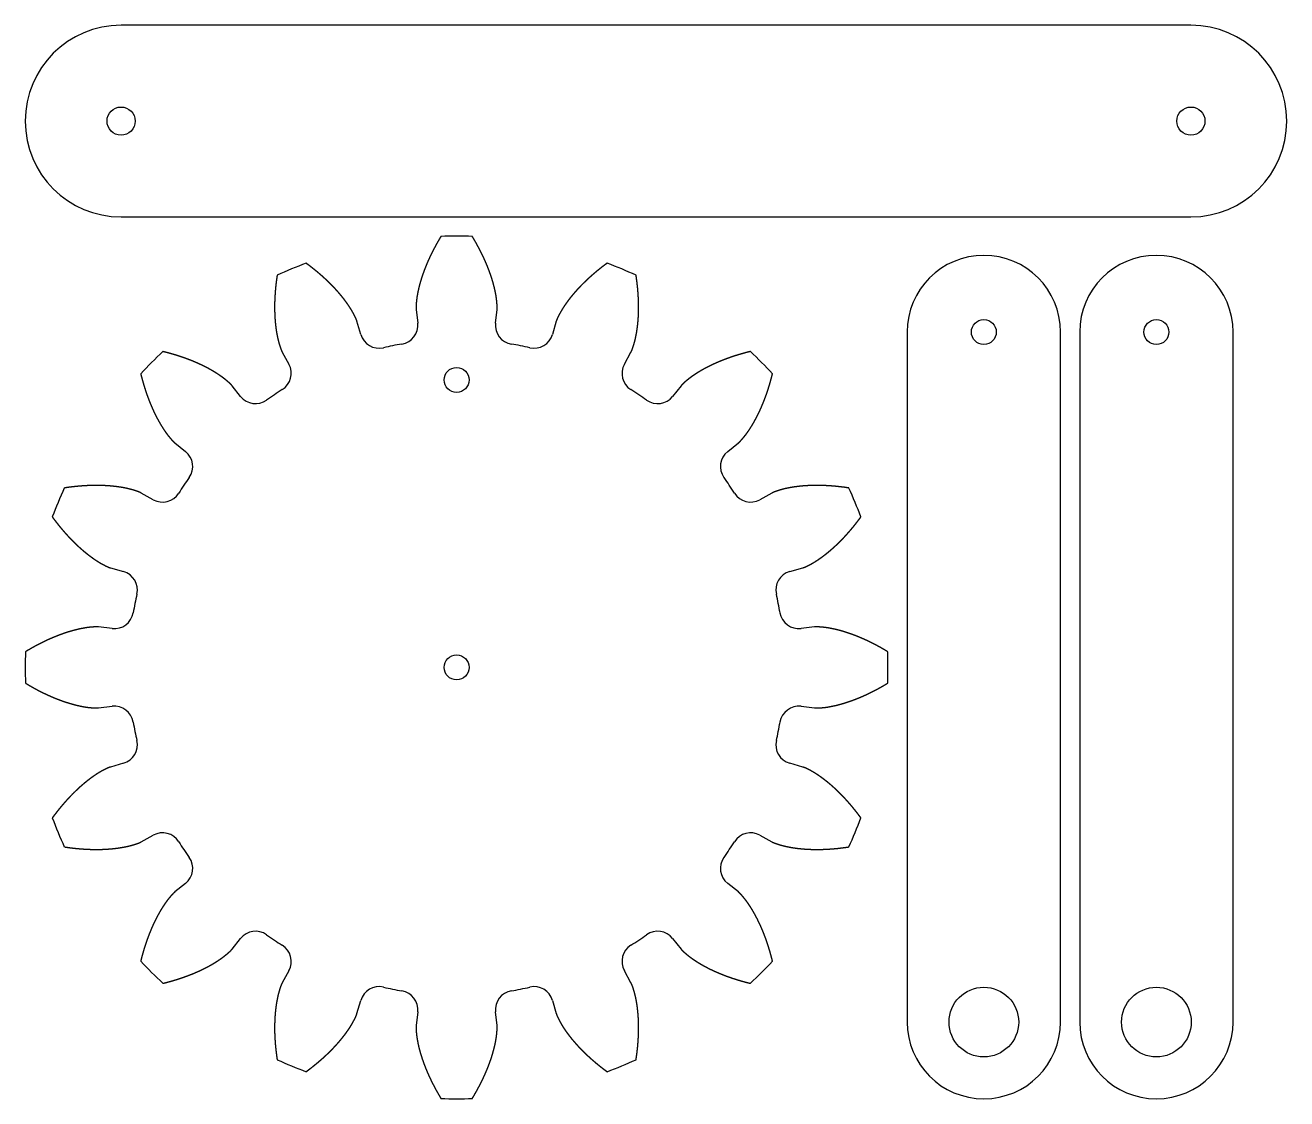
# Model space of a CAD drawing. Header units: millimetres. Extents: x 18 to 1175, y 18 to 1179.
# Drawn here: x 754.3 to 1149.1, y 797.4 to 1133.4 of the extents above; entities that cross this region are included whole.
import ezdxf

# ---------------------------------------------------------------- set-up
doc = ezdxf.new("R2010")
doc.units = ezdxf.units.MM
doc.layers.add('cut', color=5, linetype='Continuous', true_color=0x0000ff)

msp = doc.modelspace()

# ---------------------------------------------------------------- linework, layer by layer
at = {"layer": 'cut', "color": 5, "true_color": 0x0000ff}
for p, q in [((876.6, 1044.4), (877.08, 1040.15)), ((901.42, 1040.15), (901.9, 1044.4)), ((859.25, 1036.6), (858.06, 1040.72)), ((920.44, 1040.72), (919.26, 1036.6)), ((834.68, 1031.03), (836.75, 1027.28)), ((941.75, 1027.28), (943.82, 1031.03)), ((821.64, 1017.18), (818.97, 1020.53)), ((959.54, 1020.53), (956.86, 1017.18)), ((801.07, 1002.64), (804.42, 999.97)), ((974.08, 999.97), (977.43, 1002.64)), ((794.32, 984.85), (790.57, 986.92)), ((987.93, 986.92), (984.18, 984.85)), ((780.89, 963.54), (785, 962.36)), ((993.5, 962.36), (997.61, 963.54)), ((781.46, 944.53), (777.2, 945.01)), ((1001.3, 945.01), (997.04, 944.53)), ((777.2, 919.7), (781.46, 920.18)), ((997.04, 920.18), (1001.3, 919.7)), ((785, 902.35), (780.89, 901.16)), ((997.61, 901.16), (993.5, 902.35)), ((790.57, 877.78), (794.32, 879.86)), ((984.18, 879.86), (987.93, 877.78)), ((804.42, 864.74), (801.07, 862.07)), ((977.43, 862.07), (974.08, 864.74)), ((818.97, 844.17), (821.64, 847.52)), ((956.86, 847.52), (959.54, 844.17)), ((836.75, 837.42), (834.68, 833.67)), ((943.82, 833.67), (941.75, 837.42)), ((858.06, 823.99), (859.25, 828.11)), ((919.26, 828.11), (920.44, 823.99)), ((877.08, 824.56), (876.6, 820.3)), ((901.9, 820.3), (901.42, 824.56))]:
    msp.add_line(p, q, dxfattribs=at)
for points in [[(1119.05, 1133.35), (784.25, 1133.35, 1), (784.25, 1073.35), (1119.05, 1073.35, 1)], [(1030.25, 821.35, 1), (1078.25, 821.35), (1078.25, 1037.33, 0.999274), (1030.25, 1037.33)], [(1084.25, 821.35, 1), (1132.25, 821.35), (1132.25, 1037.33, 0.999274), (1084.25, 1037.33)]]:
    msp.add_lwpolyline(points, format="xyb", close=True, dxfattribs=at)
for centre, radius in [((784.25, 1103.35), 4.4), ((1119.05, 1103.35), 4.4), ((1054.25, 1037.31), 3.9), ((1108.25, 1037.31), 3.9), ((889.25, 1022.35), 3.9), ((889.25, 932.35), 3.9), ((1054.25, 821.35), 10.9), ((1108.25, 821.35), 10.9)]:
    msp.add_circle(centre, radius, dxfattribs=at)
for centre, radius, start, end in [((889.25, 932.35), 135, 87.9168, 92.0832), ((889.25, 932.35), 135, 110.4168, 114.5832), ((889.25, 932.35), 135, 65.4168, 69.5832), ((871.12, 1039.47), 6, -80.391, 6.4431), ((907.39, 1039.47), 6, 173.5569, -99.609), ((865.01, 1038.26), 6, -163.9431, -77.109), ((913.49, 1038.26), 6, -102.891, -16.0569), ((889.25, 932.35), 135, 132.9168, 137.0832), ((889.25, 932.35), 102.65, 99.609, 102.891), ((889.25, 932.35), 102.65, 77.109, 80.391), ((889.25, 932.35), 135, 42.9168, 47.0832), ((831.5, 1024.38), 6, -57.891, 28.9431), ((947, 1024.38), 6, 151.0569, -122.109), ((889.25, 932.35), 102.65, 122.109, 125.391), ((889.25, 932.35), 102.64, 54.609, 57.891), ((826.33, 1020.92), 6, -141.4431, -54.609), ((952.17, 1020.92), 6, -125.391, -38.5569), ((800.68, 995.27), 6, -35.391, 51.4431), ((977.82, 995.27), 6, 128.5569, -144.609), ((889.25, 932.35), 102.65, 144.609, 147.891), ((889.25, 932.35), 102.65, 32.109, 35.391), ((889.25, 932.35), 135, 155.4168, 159.5832), ((889.25, 932.35), 135, 20.4168, 24.5832), ((797.22, 990.1), 6, -118.9431, -32.109), ((981.28, 990.1), 6, -147.891, -61.0569), ((783.34, 956.59), 6, -12.891, 73.9431), ((995.16, 956.59), 6, 106.0569, -167.109), ((889.25, 932.35), 102.65, 167.109, 170.391), ((889.25, 932.35), 102.65, 9.609, 12.891), ((782.13, 950.49), 6, -96.4431, -9.609), ((996.37, 950.49), 6, -170.391, -83.5569), ((889.25, 932.35), 135, 177.9168, -177.9168), ((889.25, 932.35), 135, -2.0832, 2.0832), ((782.13, 914.22), 6, 9.609, 96.4431), ((996.37, 914.22), 6, 83.5569, 170.391), ((889.25, 932.35), 102.65, -170.391, -167.109), ((889.25, 932.35), 102.65, -12.891, -9.609), ((783.34, 908.11), 6, -73.9431, 12.891), ((995.16, 908.11), 6, 167.109, -106.0569), ((889.25, 932.35), 135, -159.5832, -155.4168), ((889.25, 932.35), 135, -24.5832, -20.4168), ((797.22, 874.6), 6, 32.109, 118.9431), ((981.28, 874.6), 6, 61.0569, 147.891), ((889.25, 932.35), 102.65, -147.891, -144.609), ((889.25, 932.35), 102.65, -35.391, -32.109), ((800.68, 869.43), 6, -51.4431, 35.391), ((977.82, 869.43), 6, 144.609, -128.5569), ((826.33, 843.78), 6, 54.609, 141.4431), ((952.17, 843.78), 6, 38.5569, 125.391), ((889.25, 932.35), 102.64, -125.391, -122.109), ((831.5, 840.33), 6, -28.9431, 57.891), ((947, 840.33), 6, 122.109, -151.0569), ((889.25, 932.35), 102.65, -57.891, -54.609), ((889.25, 932.35), 135, -137.0832, -132.9168), ((889.25, 932.35), 135, -47.0832, -42.9168), ((865.01, 826.45), 6, 77.109, 163.9431), ((889.25, 932.35), 102.65, -102.891, -99.609), ((871.12, 825.23), 6, -6.4431, 80.391), ((907.39, 825.23), 6, 99.609, -173.5569), ((889.25, 932.35), 102.65, -80.391, -77.109), ((913.49, 826.45), 6, 16.0569, 102.891), ((889.25, 932.35), 135, -114.5832, -110.4168), ((889.25, 932.35), 135, -69.5832, -65.4168), ((889.25, 932.35), 135, -92.0832, -87.9168)]:
    msp.add_arc(centre, radius, start, end, dxfattribs=at)
for points in [[(884.34, 1067.26), (884.31, 1067.2), (884.23, 1067.07), (884.11, 1066.88), (883.96, 1066.63), (883.78, 1066.31), (883.59, 1066), (883.41, 1065.68), (883.23, 1065.36), (883.05, 1065.04), (882.87, 1064.72), (882.69, 1064.4), (882.52, 1064.08), (882.35, 1063.76), (882.18, 1063.44), (882.01, 1063.12), (881.84, 1062.8), (881.68, 1062.47), (881.52, 1062.15), (881.36, 1061.83), (881.2, 1061.51), (881.05, 1061.18), (880.89, 1060.86), (880.74, 1060.53), (880.59, 1060.21), (880.45, 1059.88), (880.3, 1059.56), (880.16, 1059.23), (880.02, 1058.91), (879.88, 1058.58), (879.74, 1058.25), (879.61, 1057.93), (879.48, 1057.6), (879.35, 1057.27), (879.22, 1056.95), (879.1, 1056.62), (878.98, 1056.29), (878.86, 1055.96), (878.74, 1055.63), (878.63, 1055.3), (878.51, 1054.97), (878.4, 1054.64), (878.3, 1054.31), (878.19, 1053.99), (878.09, 1053.66), (877.99, 1053.33), (877.89, 1053), (877.8, 1052.66), (877.71, 1052.33), (877.62, 1052), (877.53, 1051.67), (877.45, 1051.34), (877.37, 1051.01), (877.3, 1050.68), (877.22, 1050.35), (877.15, 1050.02), (877.09, 1049.69), (877.02, 1049.36), (876.96, 1049.02), (876.9, 1048.69), (876.85, 1048.36), (876.8, 1048.03), (876.76, 1047.7), (876.72, 1047.37), (876.68, 1047.04), (876.65, 1046.71), (876.62, 1046.38), (876.6, 1046.05), (876.58, 1045.72), (876.56, 1045.39), (876.56, 1045.06), (876.56, 1044.8), (876.58, 1044.6), (876.59, 1044.47), (876.6, 1044.4)], [(901.9, 1044.4), (901.91, 1044.47), (901.93, 1044.6), (901.94, 1044.8), (901.95, 1045.06), (901.94, 1045.39), (901.93, 1045.72), (901.9, 1046.05), (901.88, 1046.38), (901.85, 1046.71), (901.82, 1047.04), (901.78, 1047.37), (901.74, 1047.7), (901.7, 1048.03), (901.65, 1048.36), (901.6, 1048.69), (901.54, 1049.02), (901.48, 1049.36), (901.42, 1049.69), (901.35, 1050.02), (901.28, 1050.35), (901.21, 1050.68), (901.13, 1051.01), (901.05, 1051.34), (900.97, 1051.67), (900.88, 1052), (900.79, 1052.33), (900.7, 1052.66), (900.61, 1053), (900.51, 1053.33), (900.41, 1053.66), (900.31, 1053.99), (900.21, 1054.31), (900.1, 1054.64), (899.99, 1054.97), (899.88, 1055.3), (899.76, 1055.63), (899.64, 1055.96), (899.52, 1056.29), (899.4, 1056.62), (899.28, 1056.95), (899.15, 1057.27), (899.02, 1057.6), (898.89, 1057.93), (898.76, 1058.25), (898.62, 1058.58), (898.48, 1058.91), (898.34, 1059.23), (898.2, 1059.56), (898.06, 1059.88), (897.91, 1060.21), (897.76, 1060.53), (897.61, 1060.86), (897.45, 1061.18), (897.3, 1061.51), (897.14, 1061.83), (896.98, 1062.15), (896.82, 1062.47), (896.66, 1062.8), (896.49, 1063.12), (896.32, 1063.44), (896.15, 1063.76), (895.98, 1064.08), (895.81, 1064.4), (895.63, 1064.72), (895.46, 1065.04), (895.28, 1065.36), (895.09, 1065.68), (894.91, 1066), (894.73, 1066.31), (894.54, 1066.63), (894.39, 1066.88), (894.27, 1067.07), (894.2, 1067.2), (894.16, 1067.26)], [(858.06, 1040.72), (858.04, 1040.78), (858.01, 1040.91), (857.94, 1041.09), (857.85, 1041.34), (857.72, 1041.64), (857.58, 1041.94), (857.43, 1042.23), (857.28, 1042.53), (857.13, 1042.82), (856.97, 1043.12), (856.81, 1043.41), (856.65, 1043.7), (856.49, 1043.99), (856.31, 1044.28), (856.14, 1044.56), (855.96, 1044.85), (855.77, 1045.13), (855.59, 1045.41), (855.4, 1045.69), (855.21, 1045.97), (855.01, 1046.25), (854.82, 1046.52), (854.62, 1046.8), (854.41, 1047.07), (854.21, 1047.35), (854, 1047.62), (853.79, 1047.89), (853.58, 1048.16), (853.36, 1048.43), (853.14, 1048.69), (852.92, 1048.96), (852.7, 1049.22), (852.47, 1049.49), (852.25, 1049.75), (852.02, 1050.01), (851.78, 1050.27), (851.55, 1050.53), (851.31, 1050.79), (851.08, 1051.04), (850.84, 1051.3), (850.59, 1051.55), (850.35, 1051.81), (850.1, 1052.06), (849.85, 1052.31), (849.6, 1052.56), (849.35, 1052.81), (849.1, 1053.05), (848.84, 1053.3), (848.58, 1053.55), (848.32, 1053.79), (848.06, 1054.03), (847.8, 1054.27), (847.53, 1054.52), (847.26, 1054.75), (846.99, 1054.99), (846.72, 1055.23), (846.45, 1055.47), (846.17, 1055.7), (845.9, 1055.94), (845.62, 1056.17), (845.34, 1056.4), (845.06, 1056.63), (844.78, 1056.86), (844.49, 1057.09), (844.21, 1057.31), (843.92, 1057.54), (843.63, 1057.77), (843.34, 1057.99), (843.04, 1058.21), (842.75, 1058.43), (842.51, 1058.61), (842.34, 1058.74), (842.22, 1058.83), (842.16, 1058.87)], [(936.35, 1058.87), (936.29, 1058.83), (936.17, 1058.74), (935.99, 1058.61), (935.75, 1058.43), (935.46, 1058.21), (935.16, 1057.99), (934.87, 1057.77), (934.58, 1057.54), (934.3, 1057.31), (934.01, 1057.09), (933.73, 1056.86), (933.44, 1056.63), (933.16, 1056.4), (932.88, 1056.17), (932.6, 1055.94), (932.33, 1055.7), (932.05, 1055.47), (931.78, 1055.23), (931.51, 1054.99), (931.24, 1054.75), (930.97, 1054.52), (930.71, 1054.27), (930.44, 1054.03), (930.18, 1053.79), (929.92, 1053.55), (929.66, 1053.3), (929.41, 1053.05), (929.15, 1052.81), (928.9, 1052.56), (928.65, 1052.31), (928.4, 1052.06), (928.15, 1051.81), (927.91, 1051.55), (927.67, 1051.3), (927.43, 1051.04), (927.19, 1050.79), (926.95, 1050.53), (926.72, 1050.27), (926.49, 1050.01), (926.26, 1049.75), (926.03, 1049.49), (925.8, 1049.22), (925.58, 1048.96), (925.36, 1048.69), (925.14, 1048.43), (924.93, 1048.16), (924.71, 1047.89), (924.5, 1047.62), (924.29, 1047.35), (924.09, 1047.07), (923.89, 1046.8), (923.69, 1046.52), (923.49, 1046.25), (923.29, 1045.97), (923.1, 1045.69), (922.91, 1045.41), (922.73, 1045.13), (922.54, 1044.85), (922.36, 1044.56), (922.19, 1044.28), (922.02, 1043.99), (921.85, 1043.7), (921.69, 1043.41), (921.53, 1043.12), (921.37, 1042.82), (921.22, 1042.53), (921.07, 1042.23), (920.92, 1041.94), (920.78, 1041.64), (920.65, 1041.34), (920.56, 1041.09), (920.5, 1040.91), (920.46, 1040.78), (920.44, 1040.72)], [(833.09, 1055.12), (833.08, 1055.04), (833.06, 1054.9), (833.02, 1054.68), (832.98, 1054.39), (832.93, 1054.02), (832.88, 1053.66), (832.83, 1053.29), (832.78, 1052.93), (832.74, 1052.57), (832.7, 1052.2), (832.66, 1051.84), (832.62, 1051.48), (832.59, 1051.12), (832.55, 1050.75), (832.52, 1050.39), (832.49, 1050.03), (832.46, 1049.67), (832.44, 1049.31), (832.41, 1048.95), (832.39, 1048.59), (832.37, 1048.24), (832.35, 1047.88), (832.34, 1047.52), (832.32, 1047.16), (832.31, 1046.81), (832.3, 1046.45), (832.3, 1046.1), (832.29, 1045.74), (832.29, 1045.39), (832.29, 1045.03), (832.29, 1044.68), (832.29, 1044.33), (832.3, 1043.98), (832.31, 1043.62), (832.32, 1043.27), (832.33, 1042.92), (832.35, 1042.57), (832.36, 1042.23), (832.38, 1041.88), (832.41, 1041.53), (832.43, 1041.18), (832.46, 1040.84), (832.49, 1040.49), (832.52, 1040.15), (832.55, 1039.81), (832.59, 1039.47), (832.63, 1039.12), (832.67, 1038.78), (832.72, 1038.44), (832.76, 1038.11), (832.81, 1037.77), (832.87, 1037.43), (832.92, 1037.1), (832.98, 1036.76), (833.05, 1036.43), (833.11, 1036.1), (833.18, 1035.77), (833.25, 1035.44), (833.32, 1035.11), (833.4, 1034.79), (833.48, 1034.46), (833.57, 1034.14), (833.66, 1033.82), (833.75, 1033.5), (833.85, 1033.18), (833.95, 1032.87), (834.05, 1032.55), (834.16, 1032.24), (834.27, 1031.93), (834.39, 1031.62), (834.5, 1031.38), (834.59, 1031.21), (834.65, 1031.09), (834.68, 1031.03)], [(943.82, 1031.03), (943.85, 1031.09), (943.92, 1031.21), (944, 1031.38), (944.11, 1031.62), (944.23, 1031.93), (944.34, 1032.24), (944.45, 1032.55), (944.55, 1032.87), (944.65, 1033.18), (944.75, 1033.5), (944.84, 1033.82), (944.94, 1034.14), (945.02, 1034.46), (945.1, 1034.79), (945.18, 1035.11), (945.25, 1035.44), (945.32, 1035.77), (945.39, 1036.1), (945.46, 1036.43), (945.52, 1036.76), (945.58, 1037.1), (945.63, 1037.43), (945.69, 1037.77), (945.74, 1038.11), (945.78, 1038.44), (945.83, 1038.78), (945.87, 1039.12), (945.91, 1039.47), (945.95, 1039.81), (945.98, 1040.15), (946.01, 1040.49), (946.04, 1040.84), (946.07, 1041.18), (946.1, 1041.53), (946.12, 1041.88), (946.14, 1042.23), (946.16, 1042.57), (946.17, 1042.92), (946.18, 1043.27), (946.19, 1043.62), (946.2, 1043.98), (946.21, 1044.33), (946.21, 1044.68), (946.21, 1045.03), (946.21, 1045.39), (946.21, 1045.74), (946.21, 1046.1), (946.2, 1046.45), (946.19, 1046.81), (946.18, 1047.16), (946.16, 1047.52), (946.15, 1047.88), (946.13, 1048.24), (946.11, 1048.59), (946.09, 1048.95), (946.07, 1049.31), (946.04, 1049.67), (946.01, 1050.03), (945.98, 1050.39), (945.95, 1050.75), (945.92, 1051.12), (945.88, 1051.48), (945.84, 1051.84), (945.8, 1052.2), (945.76, 1052.57), (945.72, 1052.93), (945.67, 1053.29), (945.62, 1053.66), (945.57, 1054.02), (945.52, 1054.39), (945.48, 1054.68), (945.45, 1054.9), (945.42, 1055.04), (945.41, 1055.12)], [(818.97, 1020.53), (818.93, 1020.58), (818.84, 1020.69), (818.71, 1020.83), (818.53, 1021.02), (818.3, 1021.25), (818.05, 1021.48), (817.8, 1021.69), (817.55, 1021.91), (817.3, 1022.12), (817.04, 1022.33), (816.78, 1022.54), (816.52, 1022.75), (816.26, 1022.95), (815.99, 1023.15), (815.72, 1023.35), (815.44, 1023.54), (815.16, 1023.73), (814.88, 1023.92), (814.6, 1024.11), (814.32, 1024.29), (814.03, 1024.48), (813.75, 1024.66), (813.46, 1024.83), (813.16, 1025.01), (812.87, 1025.18), (812.57, 1025.35), (812.27, 1025.52), (811.97, 1025.69), (811.67, 1025.86), (811.37, 1026.02), (811.06, 1026.18), (810.76, 1026.34), (810.45, 1026.5), (810.14, 1026.65), (809.83, 1026.8), (809.51, 1026.96), (809.2, 1027.11), (808.88, 1027.25), (808.56, 1027.4), (808.24, 1027.54), (807.92, 1027.69), (807.6, 1027.83), (807.27, 1027.96), (806.95, 1028.1), (806.62, 1028.24), (806.29, 1028.37), (805.96, 1028.5), (805.63, 1028.63), (805.3, 1028.76), (804.96, 1028.88), (804.63, 1029.01), (804.29, 1029.13), (803.96, 1029.25), (803.62, 1029.37), (803.28, 1029.49), (802.94, 1029.6), (802.59, 1029.72), (802.25, 1029.83), (801.91, 1029.94), (801.56, 1030.05), (801.21, 1030.15), (800.86, 1030.26), (800.52, 1030.36), (800.16, 1030.46), (799.81, 1030.56), (799.46, 1030.66), (799.11, 1030.76), (798.75, 1030.86), (798.4, 1030.95), (798.04, 1031.04), (797.75, 1031.11), (797.54, 1031.17), (797.4, 1031.2), (797.32, 1031.22)], [(981.18, 1031.22), (981.11, 1031.2), (980.96, 1031.17), (980.75, 1031.11), (980.46, 1031.04), (980.1, 1030.95), (979.75, 1030.86), (979.39, 1030.76), (979.04, 1030.66), (978.69, 1030.56), (978.34, 1030.46), (977.99, 1030.36), (977.64, 1030.26), (977.29, 1030.15), (976.94, 1030.05), (976.6, 1029.94), (976.25, 1029.83), (975.91, 1029.72), (975.57, 1029.6), (975.22, 1029.49), (974.88, 1029.37), (974.55, 1029.25), (974.21, 1029.13), (973.87, 1029.01), (973.54, 1028.88), (973.2, 1028.76), (972.87, 1028.63), (972.54, 1028.5), (972.21, 1028.37), (971.88, 1028.24), (971.55, 1028.1), (971.23, 1027.96), (970.9, 1027.83), (970.58, 1027.69), (970.26, 1027.54), (969.94, 1027.4), (969.62, 1027.25), (969.31, 1027.11), (968.99, 1026.96), (968.68, 1026.8), (968.36, 1026.65), (968.05, 1026.5), (967.75, 1026.34), (967.44, 1026.18), (967.13, 1026.02), (966.83, 1025.86), (966.53, 1025.69), (966.23, 1025.52), (965.93, 1025.35), (965.63, 1025.18), (965.34, 1025.01), (965.05, 1024.83), (964.76, 1024.66), (964.47, 1024.48), (964.18, 1024.29), (963.9, 1024.11), (963.62, 1023.92), (963.34, 1023.73), (963.06, 1023.54), (962.78, 1023.35), (962.51, 1023.15), (962.24, 1022.95), (961.98, 1022.75), (961.72, 1022.54), (961.46, 1022.33), (961.2, 1022.12), (960.95, 1021.91), (960.7, 1021.69), (960.45, 1021.48), (960.21, 1021.25), (959.97, 1021.02), (959.79, 1020.83), (959.66, 1020.69), (959.58, 1020.58), (959.54, 1020.53)], [(790.38, 1024.28), (790.4, 1024.21), (790.44, 1024.06), (790.49, 1023.85), (790.56, 1023.56), (790.65, 1023.21), (790.75, 1022.85), (790.84, 1022.5), (790.94, 1022.14), (791.04, 1021.79), (791.14, 1021.44), (791.24, 1021.09), (791.34, 1020.74), (791.45, 1020.39), (791.56, 1020.04), (791.67, 1019.7), (791.78, 1019.35), (791.89, 1019.01), (792, 1018.67), (792.12, 1018.33), (792.23, 1017.99), (792.35, 1017.65), (792.47, 1017.31), (792.6, 1016.97), (792.72, 1016.64), (792.85, 1016.31), (792.97, 1015.97), (793.1, 1015.64), (793.24, 1015.31), (793.37, 1014.98), (793.5, 1014.66), (793.64, 1014.33), (793.78, 1014.01), (793.92, 1013.68), (794.06, 1013.36), (794.2, 1013.04), (794.35, 1012.72), (794.5, 1012.41), (794.65, 1012.09), (794.8, 1011.78), (794.95, 1011.47), (795.11, 1011.16), (795.26, 1010.85), (795.42, 1010.54), (795.58, 1010.23), (795.75, 1009.93), (795.91, 1009.63), (796.08, 1009.33), (796.25, 1009.03), (796.42, 1008.73), (796.59, 1008.44), (796.77, 1008.15), (796.95, 1007.86), (797.13, 1007.57), (797.31, 1007.28), (797.49, 1007), (797.68, 1006.72), (797.87, 1006.44), (798.06, 1006.16), (798.25, 1005.89), (798.45, 1005.61), (798.65, 1005.35), (798.85, 1005.08), (799.06, 1004.82), (799.27, 1004.56), (799.48, 1004.31), (799.7, 1004.05), (799.91, 1003.8), (800.13, 1003.55), (800.35, 1003.31), (800.58, 1003.07), (800.77, 1002.89), (800.92, 1002.76), (801.02, 1002.68), (801.07, 1002.64)], [(977.43, 1002.64), (977.48, 1002.68), (977.58, 1002.76), (977.73, 1002.89), (977.92, 1003.07), (978.15, 1003.31), (978.37, 1003.55), (978.59, 1003.8), (978.81, 1004.05), (979.02, 1004.31), (979.23, 1004.56), (979.44, 1004.82), (979.65, 1005.08), (979.85, 1005.35), (980.05, 1005.61), (980.25, 1005.89), (980.44, 1006.16), (980.63, 1006.44), (980.82, 1006.72), (981.01, 1007), (981.19, 1007.28), (981.37, 1007.57), (981.55, 1007.86), (981.73, 1008.15), (981.91, 1008.44), (982.08, 1008.73), (982.25, 1009.03), (982.42, 1009.33), (982.59, 1009.63), (982.75, 1009.93), (982.92, 1010.23), (983.08, 1010.54), (983.24, 1010.85), (983.39, 1011.16), (983.55, 1011.47), (983.7, 1011.78), (983.85, 1012.09), (984, 1012.41), (984.15, 1012.72), (984.3, 1013.04), (984.44, 1013.36), (984.58, 1013.68), (984.72, 1014.01), (984.86, 1014.33), (985, 1014.66), (985.13, 1014.98), (985.27, 1015.31), (985.4, 1015.64), (985.53, 1015.97), (985.65, 1016.31), (985.78, 1016.64), (985.91, 1016.97), (986.03, 1017.31), (986.15, 1017.65), (986.27, 1017.99), (986.38, 1018.33), (986.5, 1018.67), (986.61, 1019.01), (986.73, 1019.35), (986.84, 1019.7), (986.94, 1020.04), (987.05, 1020.39), (987.16, 1020.74), (987.26, 1021.09), (987.36, 1021.44), (987.46, 1021.79), (987.56, 1022.14), (987.66, 1022.5), (987.75, 1022.85), (987.85, 1023.21), (987.94, 1023.56), (988.01, 1023.85), (988.06, 1024.06), (988.1, 1024.21), (988.12, 1024.28)], [(790.57, 986.92), (790.51, 986.96), (790.4, 987.02), (790.22, 987.11), (789.98, 987.21), (789.68, 987.33), (789.37, 987.44), (789.05, 987.55), (788.74, 987.65), (788.42, 987.75), (788.1, 987.85), (787.79, 987.95), (787.47, 988.04), (787.14, 988.12), (786.82, 988.21), (786.49, 988.28), (786.16, 988.36), (785.83, 988.43), (785.5, 988.49), (785.17, 988.56), (784.84, 988.62), (784.51, 988.68), (784.17, 988.74), (783.83, 988.79), (783.5, 988.84), (783.16, 988.89), (782.82, 988.93), (782.48, 988.97), (782.14, 989.01), (781.8, 989.05), (781.45, 989.08), (781.11, 989.12), (780.76, 989.15), (780.42, 989.17), (780.07, 989.2), (779.73, 989.22), (779.38, 989.24), (779.03, 989.26), (778.68, 989.27), (778.33, 989.29), (777.98, 989.3), (777.63, 989.3), (777.28, 989.31), (776.92, 989.31), (776.57, 989.32), (776.22, 989.32), (775.86, 989.31), (775.51, 989.31), (775.15, 989.3), (774.8, 989.29), (774.44, 989.28), (774.08, 989.27), (773.73, 989.25), (773.37, 989.23), (773.01, 989.21), (772.65, 989.19), (772.29, 989.17), (771.93, 989.14), (771.57, 989.11), (771.21, 989.08), (770.85, 989.05), (770.49, 989.02), (770.13, 988.98), (769.76, 988.94), (769.4, 988.9), (769.04, 988.86), (768.67, 988.82), (768.31, 988.77), (767.95, 988.73), (767.58, 988.68), (767.22, 988.62), (766.93, 988.58), (766.71, 988.55), (766.56, 988.53), (766.49, 988.51)], [(1012.01, 988.51), (1011.94, 988.53), (1011.79, 988.55), (1011.58, 988.58), (1011.28, 988.62), (1010.92, 988.68), (1010.56, 988.73), (1010.19, 988.77), (1009.83, 988.82), (1009.46, 988.86), (1009.1, 988.9), (1008.74, 988.94), (1008.38, 988.98), (1008.01, 989.02), (1007.65, 989.05), (1007.29, 989.08), (1006.93, 989.11), (1006.57, 989.14), (1006.21, 989.17), (1005.85, 989.19), (1005.49, 989.21), (1005.13, 989.23), (1004.78, 989.25), (1004.42, 989.27), (1004.06, 989.28), (1003.71, 989.29), (1003.35, 989.3), (1002.99, 989.31), (1002.64, 989.31), (1002.28, 989.32), (1001.93, 989.32), (1001.58, 989.31), (1001.23, 989.31), (1000.87, 989.3), (1000.52, 989.3), (1000.17, 989.29), (999.82, 989.27), (999.47, 989.26), (999.12, 989.24), (998.78, 989.22), (998.43, 989.2), (998.08, 989.17), (997.74, 989.15), (997.39, 989.12), (997.05, 989.08), (996.71, 989.05), (996.36, 989.01), (996.02, 988.97), (995.68, 988.93), (995.34, 988.89), (995, 988.84), (994.67, 988.79), (994.33, 988.74), (994, 988.68), (993.66, 988.62), (993.33, 988.56), (993, 988.49), (992.67, 988.43), (992.34, 988.36), (992.01, 988.28), (991.68, 988.21), (991.36, 988.12), (991.04, 988.04), (990.72, 987.95), (990.4, 987.85), (990.08, 987.75), (989.76, 987.65), (989.45, 987.55), (989.14, 987.44), (988.83, 987.33), (988.52, 987.21), (988.28, 987.11), (988.1, 987.02), (987.99, 986.96), (987.93, 986.92)], [(762.73, 979.45), (762.78, 979.39), (762.86, 979.27), (762.99, 979.09), (763.17, 978.85), (763.39, 978.56), (763.61, 978.27), (763.84, 977.98), (764.06, 977.69), (764.29, 977.4), (764.52, 977.11), (764.74, 976.83), (764.97, 976.54), (765.2, 976.26), (765.44, 975.98), (765.67, 975.71), (765.9, 975.43), (766.14, 975.15), (766.37, 974.88), (766.61, 974.61), (766.85, 974.34), (767.09, 974.07), (767.33, 973.81), (767.57, 973.54), (767.81, 973.28), (768.06, 973.02), (768.3, 972.76), (768.55, 972.51), (768.8, 972.25), (769.05, 972), (769.3, 971.75), (769.55, 971.5), (769.8, 971.26), (770.05, 971.01), (770.31, 970.77), (770.56, 970.53), (770.82, 970.29), (771.07, 970.05), (771.33, 969.82), (771.59, 969.59), (771.85, 969.36), (772.12, 969.13), (772.38, 968.91), (772.64, 968.68), (772.91, 968.46), (773.18, 968.24), (773.45, 968.03), (773.71, 967.81), (773.99, 967.6), (774.26, 967.4), (774.53, 967.19), (774.8, 966.99), (775.08, 966.79), (775.36, 966.59), (775.63, 966.4), (775.91, 966.2), (776.19, 966.02), (776.47, 965.83), (776.76, 965.65), (777.04, 965.47), (777.33, 965.29), (777.61, 965.12), (777.9, 964.95), (778.19, 964.79), (778.49, 964.63), (778.78, 964.48), (779.07, 964.32), (779.37, 964.17), (779.67, 964.03), (779.96, 963.89), (780.27, 963.75), (780.51, 963.66), (780.7, 963.6), (780.82, 963.56), (780.89, 963.54)], [(997.61, 963.54), (997.68, 963.56), (997.8, 963.6), (997.99, 963.66), (998.24, 963.75), (998.54, 963.89), (998.84, 964.03), (999.13, 964.17), (999.43, 964.32), (999.72, 964.48), (1000.02, 964.63), (1000.31, 964.79), (1000.6, 964.95), (1000.89, 965.12), (1001.18, 965.29), (1001.46, 965.47), (1001.74, 965.65), (1002.03, 965.83), (1002.31, 966.02), (1002.59, 966.2), (1002.87, 966.4), (1003.15, 966.59), (1003.42, 966.79), (1003.7, 966.99), (1003.97, 967.19), (1004.24, 967.4), (1004.52, 967.6), (1004.79, 967.81), (1005.06, 968.03), (1005.32, 968.24), (1005.59, 968.46), (1005.86, 968.68), (1006.12, 968.91), (1006.38, 969.13), (1006.65, 969.36), (1006.91, 969.59), (1007.17, 969.82), (1007.43, 970.05), (1007.68, 970.29), (1007.94, 970.53), (1008.2, 970.77), (1008.45, 971.01), (1008.7, 971.26), (1008.96, 971.5), (1009.21, 971.75), (1009.46, 972), (1009.7, 972.25), (1009.95, 972.51), (1010.2, 972.76), (1010.44, 973.02), (1010.69, 973.28), (1010.93, 973.54), (1011.17, 973.81), (1011.41, 974.07), (1011.65, 974.34), (1011.89, 974.61), (1012.13, 974.88), (1012.36, 975.15), (1012.6, 975.43), (1012.83, 975.71), (1013.07, 975.98), (1013.3, 976.26), (1013.53, 976.54), (1013.76, 976.83), (1013.99, 977.11), (1014.21, 977.4), (1014.44, 977.69), (1014.66, 977.98), (1014.89, 978.27), (1015.11, 978.56), (1015.33, 978.85), (1015.51, 979.09), (1015.64, 979.27), (1015.73, 979.39), (1015.77, 979.45)], [(777.2, 945.01), (777.13, 945.01), (777, 945.03), (776.81, 945.04), (776.54, 945.05), (776.22, 945.04), (775.89, 945.03), (775.56, 945), (775.23, 944.98), (774.9, 944.95), (774.57, 944.92), (774.23, 944.89), (773.9, 944.85), (773.57, 944.8), (773.24, 944.75), (772.91, 944.7), (772.58, 944.64), (772.25, 944.58), (771.92, 944.52), (771.59, 944.45), (771.25, 944.38), (770.92, 944.31), (770.59, 944.23), (770.26, 944.15), (769.93, 944.07), (769.6, 943.98), (769.27, 943.9), (768.94, 943.8), (768.61, 943.71), (768.28, 943.61), (767.95, 943.51), (767.62, 943.41), (767.29, 943.31), (766.96, 943.2), (766.63, 943.09), (766.3, 942.98), (765.97, 942.86), (765.64, 942.75), (765.31, 942.63), (764.99, 942.5), (764.66, 942.38), (764.33, 942.25), (764, 942.12), (763.68, 941.99), (763.35, 941.86), (763.02, 941.72), (762.7, 941.59), (762.37, 941.44), (762.04, 941.3), (761.72, 941.16), (761.39, 941.01), (761.07, 940.86), (760.75, 940.71), (760.42, 940.56), (760.1, 940.4), (759.77, 940.24), (759.45, 940.08), (759.13, 939.92), (758.81, 939.76), (758.48, 939.59), (758.16, 939.43), (757.84, 939.26), (757.52, 939.08), (757.2, 938.91), (756.88, 938.73), (756.56, 938.56), (756.24, 938.38), (755.93, 938.2), (755.61, 938.01), (755.29, 937.83), (754.97, 937.64), (754.72, 937.49), (754.53, 937.37), (754.4, 937.3), (754.34, 937.26)], [(1024.16, 937.26), (1024.1, 937.3), (1023.97, 937.37), (1023.78, 937.49), (1023.53, 937.64), (1023.21, 937.83), (1022.89, 938.01), (1022.58, 938.2), (1022.26, 938.38), (1021.94, 938.56), (1021.62, 938.73), (1021.3, 938.91), (1020.98, 939.08), (1020.66, 939.26), (1020.34, 939.43), (1020.02, 939.59), (1019.69, 939.76), (1019.37, 939.92), (1019.05, 940.08), (1018.73, 940.24), (1018.4, 940.4), (1018.08, 940.56), (1017.76, 940.71), (1017.43, 940.86), (1017.11, 941.01), (1016.78, 941.16), (1016.46, 941.3), (1016.13, 941.44), (1015.81, 941.59), (1015.48, 941.72), (1015.15, 941.86), (1014.83, 941.99), (1014.5, 942.12), (1014.17, 942.25), (1013.84, 942.38), (1013.52, 942.5), (1013.19, 942.63), (1012.86, 942.75), (1012.53, 942.86), (1012.2, 942.98), (1011.87, 943.09), (1011.54, 943.2), (1011.21, 943.31), (1010.88, 943.41), (1010.55, 943.51), (1010.22, 943.61), (1009.89, 943.71), (1009.56, 943.8), (1009.23, 943.9), (1008.9, 943.98), (1008.57, 944.07), (1008.24, 944.15), (1007.91, 944.23), (1007.58, 944.31), (1007.25, 944.38), (1006.92, 944.45), (1006.58, 944.52), (1006.25, 944.58), (1005.92, 944.64), (1005.59, 944.7), (1005.26, 944.75), (1004.93, 944.8), (1004.6, 944.85), (1004.27, 944.89), (1003.94, 944.92), (1003.61, 944.95), (1003.28, 944.98), (1002.95, 945), (1002.62, 945.03), (1002.29, 945.04), (1001.96, 945.05), (1001.69, 945.04), (1001.5, 945.03), (1001.37, 945.01), (1001.3, 945.01)], [(754.34, 927.45), (754.4, 927.41), (754.53, 927.33), (754.72, 927.22), (754.97, 927.06), (755.29, 926.88), (755.61, 926.69), (755.93, 926.51), (756.24, 926.33), (756.56, 926.15), (756.88, 925.97), (757.2, 925.79), (757.52, 925.62), (757.84, 925.45), (758.16, 925.28), (758.48, 925.11), (758.81, 924.95), (759.13, 924.78), (759.45, 924.62), (759.77, 924.46), (760.1, 924.3), (760.42, 924.15), (760.75, 924), (761.07, 923.84), (761.39, 923.7), (761.72, 923.55), (762.04, 923.4), (762.37, 923.26), (762.7, 923.12), (763.02, 922.98), (763.35, 922.85), (763.68, 922.71), (764, 922.58), (764.33, 922.45), (764.66, 922.33), (764.99, 922.2), (765.31, 922.08), (765.64, 921.96), (765.97, 921.84), (766.3, 921.73), (766.63, 921.62), (766.96, 921.51), (767.29, 921.4), (767.62, 921.29), (767.95, 921.19), (768.28, 921.09), (768.61, 921), (768.94, 920.9), (769.27, 920.81), (769.6, 920.72), (769.93, 920.64), (770.26, 920.55), (770.59, 920.47), (770.92, 920.4), (771.25, 920.33), (771.59, 920.26), (771.92, 920.19), (772.25, 920.12), (772.58, 920.06), (772.91, 920), (773.24, 919.95), (773.57, 919.9), (773.9, 919.86), (774.23, 919.82), (774.57, 919.79), (774.9, 919.75), (775.23, 919.73), (775.56, 919.7), (775.89, 919.68), (776.22, 919.66), (776.54, 919.66), (776.81, 919.66), (777, 919.68), (777.13, 919.69), (777.2, 919.7)], [(1001.3, 919.7), (1001.37, 919.69), (1001.5, 919.68), (1001.69, 919.66), (1001.96, 919.66), (1002.29, 919.66), (1002.62, 919.68), (1002.95, 919.7), (1003.28, 919.73), (1003.61, 919.75), (1003.94, 919.79), (1004.27, 919.82), (1004.6, 919.86), (1004.93, 919.9), (1005.26, 919.95), (1005.59, 920), (1005.92, 920.06), (1006.25, 920.12), (1006.58, 920.19), (1006.92, 920.26), (1007.25, 920.33), (1007.58, 920.4), (1007.91, 920.47), (1008.24, 920.55), (1008.57, 920.64), (1008.9, 920.72), (1009.23, 920.81), (1009.56, 920.9), (1009.89, 921), (1010.22, 921.09), (1010.55, 921.19), (1010.88, 921.29), (1011.21, 921.4), (1011.54, 921.51), (1011.87, 921.62), (1012.2, 921.73), (1012.53, 921.84), (1012.86, 921.96), (1013.19, 922.08), (1013.52, 922.2), (1013.84, 922.33), (1014.17, 922.45), (1014.5, 922.58), (1014.83, 922.71), (1015.15, 922.85), (1015.48, 922.98), (1015.81, 923.12), (1016.13, 923.26), (1016.46, 923.4), (1016.78, 923.55), (1017.11, 923.7), (1017.43, 923.84), (1017.76, 924), (1018.08, 924.15), (1018.4, 924.3), (1018.73, 924.46), (1019.05, 924.62), (1019.37, 924.78), (1019.69, 924.95), (1020.02, 925.11), (1020.34, 925.28), (1020.66, 925.45), (1020.98, 925.62), (1021.3, 925.79), (1021.62, 925.97), (1021.94, 926.15), (1022.26, 926.33), (1022.58, 926.51), (1022.89, 926.69), (1023.21, 926.88), (1023.53, 927.06), (1023.78, 927.22), (1023.97, 927.33), (1024.1, 927.41), (1024.16, 927.45)], [(780.89, 901.16), (780.82, 901.15), (780.7, 901.11), (780.51, 901.04), (780.27, 900.95), (779.96, 900.82), (779.67, 900.68), (779.37, 900.53), (779.07, 900.38), (778.78, 900.23), (778.49, 900.07), (778.19, 899.92), (777.9, 899.75), (777.61, 899.59), (777.33, 899.42), (777.04, 899.24), (776.76, 899.06), (776.47, 898.88), (776.19, 898.69), (775.91, 898.5), (775.63, 898.31), (775.36, 898.12), (775.08, 897.92), (774.8, 897.72), (774.53, 897.52), (774.26, 897.31), (773.99, 897.1), (773.71, 896.89), (773.45, 896.68), (773.18, 896.46), (772.91, 896.24), (772.64, 896.02), (772.38, 895.8), (772.12, 895.58), (771.85, 895.35), (771.59, 895.12), (771.33, 894.89), (771.07, 894.65), (770.82, 894.42), (770.56, 894.18), (770.31, 893.94), (770.05, 893.69), (769.8, 893.45), (769.55, 893.2), (769.3, 892.96), (769.05, 892.7), (768.8, 892.45), (768.55, 892.2), (768.3, 891.94), (768.06, 891.68), (767.81, 891.42), (767.57, 891.16), (767.33, 890.9), (767.09, 890.63), (766.85, 890.36), (766.61, 890.09), (766.37, 889.82), (766.14, 889.55), (765.9, 889.28), (765.67, 889), (765.44, 888.72), (765.2, 888.44), (764.97, 888.16), (764.74, 887.88), (764.52, 887.59), (764.29, 887.31), (764.06, 887.02), (763.84, 886.73), (763.61, 886.44), (763.39, 886.15), (763.17, 885.85), (762.99, 885.62), (762.86, 885.44), (762.78, 885.32), (762.73, 885.26)], [(1015.77, 885.26), (1015.73, 885.32), (1015.64, 885.44), (1015.51, 885.62), (1015.33, 885.85), (1015.11, 886.15), (1014.89, 886.44), (1014.66, 886.73), (1014.44, 887.02), (1014.21, 887.31), (1013.99, 887.59), (1013.76, 887.88), (1013.53, 888.16), (1013.3, 888.44), (1013.07, 888.72), (1012.83, 889), (1012.6, 889.28), (1012.36, 889.55), (1012.13, 889.82), (1011.89, 890.09), (1011.65, 890.36), (1011.41, 890.63), (1011.17, 890.9), (1010.93, 891.16), (1010.69, 891.42), (1010.44, 891.68), (1010.2, 891.94), (1009.95, 892.2), (1009.7, 892.45), (1009.46, 892.7), (1009.21, 892.96), (1008.96, 893.2), (1008.7, 893.45), (1008.45, 893.69), (1008.2, 893.94), (1007.94, 894.18), (1007.68, 894.42), (1007.43, 894.65), (1007.17, 894.89), (1006.91, 895.12), (1006.65, 895.35), (1006.38, 895.58), (1006.12, 895.8), (1005.86, 896.02), (1005.59, 896.24), (1005.32, 896.46), (1005.06, 896.68), (1004.79, 896.89), (1004.52, 897.1), (1004.24, 897.31), (1003.97, 897.52), (1003.7, 897.72), (1003.42, 897.92), (1003.15, 898.12), (1002.87, 898.31), (1002.59, 898.5), (1002.31, 898.69), (1002.03, 898.88), (1001.74, 899.06), (1001.46, 899.24), (1001.18, 899.42), (1000.89, 899.59), (1000.6, 899.75), (1000.31, 899.92), (1000.02, 900.07), (999.72, 900.23), (999.43, 900.38), (999.13, 900.53), (998.84, 900.68), (998.54, 900.82), (998.24, 900.95), (997.99, 901.04), (997.8, 901.11), (997.68, 901.15), (997.61, 901.16)], [(766.49, 876.19), (766.56, 876.18), (766.71, 876.16), (766.93, 876.12), (767.22, 876.08), (767.58, 876.03), (767.95, 875.98), (768.31, 875.93), (768.67, 875.89), (769.04, 875.84), (769.4, 875.8), (769.76, 875.76), (770.13, 875.72), (770.49, 875.69), (770.85, 875.65), (771.21, 875.62), (771.57, 875.59), (771.93, 875.56), (772.29, 875.54), (772.65, 875.51), (773.01, 875.49), (773.37, 875.47), (773.73, 875.45), (774.08, 875.44), (774.44, 875.43), (774.8, 875.41), (775.15, 875.4), (775.51, 875.4), (775.86, 875.39), (776.22, 875.39), (776.57, 875.39), (776.92, 875.39), (777.28, 875.39), (777.63, 875.4), (777.98, 875.41), (778.33, 875.42), (778.68, 875.43), (779.03, 875.45), (779.38, 875.47), (779.73, 875.49), (780.07, 875.51), (780.42, 875.53), (780.76, 875.56), (781.11, 875.59), (781.45, 875.62), (781.8, 875.66), (782.14, 875.69), (782.48, 875.73), (782.82, 875.77), (783.16, 875.82), (783.5, 875.87), (783.83, 875.92), (784.17, 875.97), (784.51, 876.03), (784.84, 876.09), (785.17, 876.15), (785.5, 876.21), (785.83, 876.28), (786.16, 876.35), (786.49, 876.42), (786.82, 876.5), (787.14, 876.58), (787.47, 876.67), (787.79, 876.76), (788.1, 876.85), (788.42, 876.95), (788.74, 877.05), (789.05, 877.15), (789.37, 877.26), (789.68, 877.37), (789.98, 877.49), (790.22, 877.6), (790.4, 877.69), (790.51, 877.75), (790.57, 877.78)], [(987.93, 877.78), (987.99, 877.75), (988.1, 877.69), (988.28, 877.6), (988.52, 877.49), (988.83, 877.37), (989.14, 877.26), (989.45, 877.15), (989.76, 877.05), (990.08, 876.95), (990.4, 876.85), (990.72, 876.76), (991.04, 876.67), (991.36, 876.58), (991.68, 876.5), (992.01, 876.42), (992.34, 876.35), (992.67, 876.28), (993, 876.21), (993.33, 876.15), (993.66, 876.09), (994, 876.03), (994.33, 875.97), (994.67, 875.92), (995, 875.87), (995.34, 875.82), (995.68, 875.77), (996.02, 875.73), (996.36, 875.69), (996.71, 875.66), (997.05, 875.62), (997.39, 875.59), (997.74, 875.56), (998.08, 875.53), (998.43, 875.51), (998.78, 875.49), (999.12, 875.47), (999.47, 875.45), (999.82, 875.43), (1000.17, 875.42), (1000.52, 875.41), (1000.87, 875.4), (1001.23, 875.39), (1001.58, 875.39), (1001.93, 875.39), (1002.28, 875.39), (1002.64, 875.39), (1002.99, 875.4), (1003.35, 875.4), (1003.71, 875.41), (1004.06, 875.43), (1004.42, 875.44), (1004.78, 875.45), (1005.13, 875.47), (1005.49, 875.49), (1005.85, 875.51), (1006.21, 875.54), (1006.57, 875.56), (1006.93, 875.59), (1007.29, 875.62), (1007.65, 875.65), (1008.01, 875.69), (1008.38, 875.72), (1008.74, 875.76), (1009.1, 875.8), (1009.46, 875.84), (1009.83, 875.89), (1010.19, 875.93), (1010.56, 875.98), (1010.92, 876.03), (1011.28, 876.08), (1011.58, 876.12), (1011.79, 876.16), (1011.94, 876.18), (1012.01, 876.19)], [(801.07, 862.07), (801.02, 862.03), (800.92, 861.94), (800.77, 861.81), (800.58, 861.63), (800.35, 861.4), (800.13, 861.15), (799.91, 860.9), (799.7, 860.65), (799.48, 860.4), (799.27, 860.14), (799.06, 859.89), (798.85, 859.62), (798.65, 859.36), (798.45, 859.09), (798.25, 858.82), (798.06, 858.54), (797.87, 858.27), (797.68, 857.99), (797.49, 857.7), (797.31, 857.42), (797.13, 857.14), (796.95, 856.85), (796.77, 856.56), (796.59, 856.27), (796.42, 855.97), (796.25, 855.67), (796.08, 855.38), (795.91, 855.08), (795.75, 854.77), (795.58, 854.47), (795.42, 854.17), (795.26, 853.86), (795.11, 853.55), (794.95, 853.24), (794.8, 852.93), (794.65, 852.61), (794.5, 852.3), (794.35, 851.98), (794.2, 851.66), (794.06, 851.34), (793.92, 851.02), (793.78, 850.7), (793.64, 850.37), (793.5, 850.05), (793.37, 849.72), (793.24, 849.39), (793.1, 849.06), (792.97, 848.73), (792.85, 848.4), (792.72, 848.07), (792.6, 847.73), (792.47, 847.4), (792.35, 847.06), (792.23, 846.72), (792.12, 846.38), (792, 846.04), (791.89, 845.7), (791.78, 845.35), (791.67, 845.01), (791.56, 844.66), (791.45, 844.31), (791.34, 843.97), (791.24, 843.62), (791.14, 843.27), (791.04, 842.92), (790.94, 842.56), (790.84, 842.21), (790.75, 841.85), (790.65, 841.5), (790.56, 841.14), (790.49, 840.86), (790.44, 840.64), (790.4, 840.5), (790.38, 840.43)], [(988.12, 840.43), (988.1, 840.5), (988.06, 840.64), (988.01, 840.86), (987.94, 841.14), (987.85, 841.5), (987.75, 841.85), (987.66, 842.21), (987.56, 842.56), (987.46, 842.92), (987.36, 843.27), (987.26, 843.62), (987.16, 843.97), (987.05, 844.31), (986.94, 844.66), (986.84, 845.01), (986.73, 845.35), (986.61, 845.7), (986.5, 846.04), (986.38, 846.38), (986.27, 846.72), (986.15, 847.06), (986.03, 847.4), (985.91, 847.73), (985.78, 848.07), (985.65, 848.4), (985.53, 848.73), (985.4, 849.06), (985.27, 849.39), (985.13, 849.72), (985, 850.05), (984.86, 850.37), (984.72, 850.7), (984.58, 851.02), (984.44, 851.34), (984.3, 851.66), (984.15, 851.98), (984, 852.3), (983.85, 852.61), (983.7, 852.93), (983.55, 853.24), (983.39, 853.55), (983.24, 853.86), (983.08, 854.17), (982.92, 854.47), (982.75, 854.77), (982.59, 855.08), (982.42, 855.38), (982.25, 855.67), (982.08, 855.97), (981.91, 856.27), (981.73, 856.56), (981.55, 856.85), (981.37, 857.14), (981.19, 857.42), (981.01, 857.7), (980.82, 857.99), (980.63, 858.27), (980.44, 858.54), (980.25, 858.82), (980.05, 859.09), (979.85, 859.36), (979.65, 859.62), (979.44, 859.89), (979.23, 860.14), (979.02, 860.4), (978.81, 860.65), (978.59, 860.9), (978.37, 861.15), (978.15, 861.4), (977.92, 861.63), (977.73, 861.81), (977.58, 861.94), (977.48, 862.03), (977.43, 862.07)], [(797.32, 833.49), (797.4, 833.5), (797.54, 833.54), (797.75, 833.59), (798.04, 833.66), (798.4, 833.76), (798.75, 833.85), (799.11, 833.95), (799.46, 834.04), (799.81, 834.14), (800.16, 834.24), (800.52, 834.34), (800.86, 834.45), (801.21, 834.55), (801.56, 834.66), (801.91, 834.77), (802.25, 834.88), (802.59, 834.99), (802.94, 835.1), (803.28, 835.22), (803.62, 835.34), (803.96, 835.46), (804.29, 835.58), (804.63, 835.7), (804.96, 835.82), (805.3, 835.95), (805.63, 836.08), (805.96, 836.21), (806.29, 836.34), (806.62, 836.47), (806.95, 836.6), (807.27, 836.74), (807.6, 836.88), (807.92, 837.02), (808.24, 837.16), (808.56, 837.31), (808.88, 837.45), (809.2, 837.6), (809.51, 837.75), (809.83, 837.9), (810.14, 838.05), (810.45, 838.21), (810.76, 838.37), (811.06, 838.53), (811.37, 838.69), (811.67, 838.85), (811.97, 839.02), (812.27, 839.18), (812.57, 839.35), (812.87, 839.52), (813.16, 839.7), (813.46, 839.87), (813.75, 840.05), (814.03, 840.23), (814.32, 840.41), (814.6, 840.6), (814.88, 840.78), (815.16, 840.97), (815.44, 841.16), (815.72, 841.36), (815.99, 841.55), (816.26, 841.75), (816.52, 841.96), (816.78, 842.16), (817.04, 842.37), (817.3, 842.58), (817.55, 842.8), (817.8, 843.01), (818.05, 843.23), (818.3, 843.45), (818.53, 843.68), (818.71, 843.87), (818.84, 844.02), (818.93, 844.12), (818.97, 844.17)], [(959.54, 844.17), (959.58, 844.12), (959.66, 844.02), (959.79, 843.87), (959.97, 843.68), (960.21, 843.45), (960.45, 843.23), (960.7, 843.01), (960.95, 842.8), (961.2, 842.58), (961.46, 842.37), (961.72, 842.16), (961.98, 841.96), (962.24, 841.75), (962.51, 841.55), (962.78, 841.36), (963.06, 841.16), (963.34, 840.97), (963.62, 840.78), (963.9, 840.6), (964.18, 840.41), (964.47, 840.23), (964.76, 840.05), (965.05, 839.87), (965.34, 839.7), (965.63, 839.52), (965.93, 839.35), (966.23, 839.18), (966.53, 839.02), (966.83, 838.85), (967.13, 838.69), (967.44, 838.53), (967.75, 838.37), (968.05, 838.21), (968.36, 838.05), (968.68, 837.9), (968.99, 837.75), (969.31, 837.6), (969.62, 837.45), (969.94, 837.31), (970.26, 837.16), (970.58, 837.02), (970.9, 836.88), (971.23, 836.74), (971.55, 836.6), (971.88, 836.47), (972.21, 836.34), (972.54, 836.21), (972.87, 836.08), (973.2, 835.95), (973.54, 835.82), (973.87, 835.7), (974.21, 835.58), (974.55, 835.46), (974.88, 835.34), (975.22, 835.22), (975.57, 835.1), (975.91, 834.99), (976.25, 834.88), (976.6, 834.77), (976.94, 834.66), (977.29, 834.55), (977.64, 834.45), (977.99, 834.34), (978.34, 834.24), (978.69, 834.14), (979.04, 834.04), (979.39, 833.95), (979.75, 833.85), (980.1, 833.76), (980.46, 833.66), (980.75, 833.59), (980.96, 833.54), (981.11, 833.5), (981.18, 833.49)], [(834.68, 833.67), (834.65, 833.62), (834.59, 833.5), (834.5, 833.32), (834.39, 833.08), (834.27, 832.78), (834.16, 832.47), (834.05, 832.15), (833.95, 831.84), (833.85, 831.52), (833.75, 831.21), (833.66, 830.89), (833.57, 830.57), (833.48, 830.24), (833.4, 829.92), (833.32, 829.59), (833.25, 829.27), (833.18, 828.94), (833.11, 828.61), (833.05, 828.27), (832.98, 827.94), (832.92, 827.61), (832.87, 827.27), (832.81, 826.94), (832.76, 826.6), (832.72, 826.26), (832.67, 825.92), (832.63, 825.58), (832.59, 825.24), (832.55, 824.9), (832.52, 824.55), (832.49, 824.21), (832.46, 823.87), (832.43, 823.52), (832.41, 823.17), (832.38, 822.83), (832.36, 822.48), (832.35, 822.13), (832.33, 821.78), (832.32, 821.43), (832.31, 821.08), (832.3, 820.73), (832.29, 820.38), (832.29, 820.03), (832.29, 819.67), (832.29, 819.32), (832.29, 818.96), (832.3, 818.61), (832.3, 818.25), (832.31, 817.9), (832.32, 817.54), (832.34, 817.18), (832.35, 816.83), (832.37, 816.47), (832.39, 816.11), (832.41, 815.75), (832.44, 815.39), (832.46, 815.03), (832.49, 814.67), (832.52, 814.31), (832.55, 813.95), (832.59, 813.59), (832.62, 813.23), (832.66, 812.86), (832.7, 812.5), (832.74, 812.14), (832.78, 811.78), (832.83, 811.41), (832.88, 811.05), (832.93, 810.68), (832.98, 810.32), (833.02, 810.03), (833.06, 809.81), (833.08, 809.66), (833.09, 809.59)], [(945.41, 809.59), (945.42, 809.66), (945.45, 809.81), (945.48, 810.03), (945.52, 810.32), (945.57, 810.68), (945.62, 811.05), (945.67, 811.41), (945.72, 811.78), (945.76, 812.14), (945.8, 812.5), (945.84, 812.86), (945.88, 813.23), (945.92, 813.59), (945.95, 813.95), (945.98, 814.31), (946.01, 814.67), (946.04, 815.03), (946.07, 815.39), (946.09, 815.75), (946.11, 816.11), (946.13, 816.47), (946.15, 816.83), (946.16, 817.18), (946.18, 817.54), (946.19, 817.9), (946.2, 818.25), (946.21, 818.61), (946.21, 818.96), (946.21, 819.32), (946.21, 819.67), (946.21, 820.03), (946.21, 820.38), (946.2, 820.73), (946.19, 821.08), (946.18, 821.43), (946.17, 821.78), (946.16, 822.13), (946.14, 822.48), (946.12, 822.83), (946.1, 823.17), (946.07, 823.52), (946.04, 823.87), (946.01, 824.21), (945.98, 824.55), (945.95, 824.9), (945.91, 825.24), (945.87, 825.58), (945.83, 825.92), (945.78, 826.26), (945.74, 826.6), (945.69, 826.94), (945.63, 827.27), (945.58, 827.61), (945.52, 827.94), (945.46, 828.27), (945.39, 828.61), (945.32, 828.94), (945.25, 829.27), (945.18, 829.59), (945.1, 829.92), (945.02, 830.24), (944.94, 830.57), (944.84, 830.89), (944.75, 831.21), (944.65, 831.52), (944.55, 831.84), (944.45, 832.15), (944.34, 832.47), (944.23, 832.78), (944.11, 833.08), (944, 833.32), (943.92, 833.5), (943.85, 833.62), (943.82, 833.67)], [(842.16, 805.83), (842.22, 805.88), (842.34, 805.96), (842.51, 806.1), (842.75, 806.27), (843.04, 806.49), (843.34, 806.72), (843.63, 806.94), (843.92, 807.16), (844.21, 807.39), (844.49, 807.62), (844.78, 807.85), (845.06, 808.08), (845.34, 808.31), (845.62, 808.54), (845.9, 808.77), (846.17, 809), (846.45, 809.24), (846.72, 809.47), (846.99, 809.71), (847.26, 809.95), (847.53, 810.19), (847.8, 810.43), (848.06, 810.67), (848.32, 810.92), (848.58, 811.16), (848.84, 811.4), (849.1, 811.65), (849.35, 811.9), (849.6, 812.15), (849.85, 812.4), (850.1, 812.65), (850.35, 812.9), (850.59, 813.15), (850.84, 813.41), (851.08, 813.66), (851.31, 813.92), (851.55, 814.18), (851.78, 814.44), (852.02, 814.7), (852.25, 814.96), (852.47, 815.22), (852.7, 815.48), (852.92, 815.75), (853.14, 816.01), (853.36, 816.28), (853.58, 816.55), (853.79, 816.82), (854, 817.09), (854.21, 817.36), (854.41, 817.63), (854.62, 817.91), (854.82, 818.18), (855.01, 818.46), (855.21, 818.74), (855.4, 819.01), (855.59, 819.3), (855.77, 819.58), (855.96, 819.86), (856.14, 820.14), (856.31, 820.43), (856.49, 820.72), (856.65, 821), (856.81, 821.3), (856.97, 821.59), (857.13, 821.88), (857.28, 822.18), (857.43, 822.47), (857.58, 822.77), (857.72, 823.07), (857.85, 823.37), (857.94, 823.61), (858.01, 823.8), (858.04, 823.93), (858.06, 823.99)], [(920.44, 823.99), (920.46, 823.93), (920.5, 823.8), (920.56, 823.61), (920.65, 823.37), (920.78, 823.07), (920.92, 822.77), (921.07, 822.47), (921.22, 822.18), (921.37, 821.88), (921.53, 821.59), (921.69, 821.3), (921.85, 821), (922.02, 820.72), (922.19, 820.43), (922.36, 820.14), (922.54, 819.86), (922.73, 819.58), (922.91, 819.3), (923.1, 819.01), (923.29, 818.74), (923.49, 818.46), (923.69, 818.18), (923.89, 817.91), (924.09, 817.63), (924.29, 817.36), (924.5, 817.09), (924.71, 816.82), (924.93, 816.55), (925.14, 816.28), (925.36, 816.01), (925.58, 815.75), (925.8, 815.48), (926.03, 815.22), (926.26, 814.96), (926.49, 814.7), (926.72, 814.44), (926.95, 814.18), (927.19, 813.92), (927.43, 813.66), (927.67, 813.41), (927.91, 813.15), (928.15, 812.9), (928.4, 812.65), (928.65, 812.4), (928.9, 812.15), (929.15, 811.9), (929.41, 811.65), (929.66, 811.4), (929.92, 811.16), (930.18, 810.92), (930.44, 810.67), (930.71, 810.43), (930.97, 810.19), (931.24, 809.95), (931.51, 809.71), (931.78, 809.47), (932.05, 809.24), (932.33, 809), (932.6, 808.77), (932.88, 808.54), (933.16, 808.31), (933.44, 808.08), (933.73, 807.85), (934.01, 807.62), (934.3, 807.39), (934.58, 807.16), (934.87, 806.94), (935.16, 806.72), (935.46, 806.49), (935.75, 806.27), (935.99, 806.1), (936.17, 805.96), (936.29, 805.88), (936.35, 805.83)], [(876.6, 820.3), (876.59, 820.24), (876.58, 820.11), (876.56, 819.91), (876.56, 819.65), (876.56, 819.32), (876.58, 818.99), (876.6, 818.66), (876.62, 818.33), (876.65, 818), (876.68, 817.67), (876.72, 817.34), (876.76, 817.01), (876.8, 816.67), (876.85, 816.34), (876.9, 816.01), (876.96, 815.68), (877.02, 815.35), (877.09, 815.02), (877.15, 814.69), (877.22, 814.36), (877.3, 814.03), (877.37, 813.69), (877.45, 813.36), (877.53, 813.03), (877.62, 812.7), (877.71, 812.37), (877.8, 812.04), (877.89, 811.71), (877.99, 811.38), (878.09, 811.05), (878.19, 810.72), (878.3, 810.39), (878.4, 810.06), (878.51, 809.73), (878.63, 809.4), (878.74, 809.07), (878.86, 808.74), (878.98, 808.42), (879.1, 808.09), (879.22, 807.76), (879.35, 807.43), (879.48, 807.11), (879.61, 806.78), (879.74, 806.45), (879.88, 806.12), (880.02, 805.8), (880.16, 805.47), (880.3, 805.15), (880.45, 804.82), (880.59, 804.5), (880.74, 804.17), (880.89, 803.85), (881.05, 803.52), (881.2, 803.2), (881.36, 802.88), (881.52, 802.55), (881.68, 802.23), (881.84, 801.91), (882.01, 801.59), (882.18, 801.27), (882.35, 800.94), (882.52, 800.62), (882.69, 800.3), (882.87, 799.98), (883.05, 799.66), (883.23, 799.35), (883.41, 799.03), (883.59, 798.71), (883.78, 798.39), (883.96, 798.07), (884.11, 797.82), (884.23, 797.63), (884.31, 797.51), (884.34, 797.44)], [(894.16, 797.44), (894.2, 797.51), (894.27, 797.63), (894.39, 797.82), (894.54, 798.07), (894.73, 798.39), (894.91, 798.71), (895.09, 799.03), (895.28, 799.35), (895.46, 799.66), (895.63, 799.98), (895.81, 800.3), (895.98, 800.62), (896.15, 800.94), (896.32, 801.27), (896.49, 801.59), (896.66, 801.91), (896.82, 802.23), (896.98, 802.55), (897.14, 802.88), (897.3, 803.2), (897.45, 803.52), (897.61, 803.85), (897.76, 804.17), (897.91, 804.5), (898.06, 804.82), (898.2, 805.15), (898.34, 805.47), (898.48, 805.8), (898.62, 806.12), (898.76, 806.45), (898.89, 806.78), (899.02, 807.11), (899.15, 807.43), (899.28, 807.76), (899.4, 808.09), (899.52, 808.42), (899.64, 808.74), (899.76, 809.07), (899.88, 809.4), (899.99, 809.73), (900.1, 810.06), (900.21, 810.39), (900.31, 810.72), (900.41, 811.05), (900.51, 811.38), (900.61, 811.71), (900.7, 812.04), (900.79, 812.37), (900.88, 812.7), (900.97, 813.03), (901.05, 813.36), (901.13, 813.69), (901.21, 814.03), (901.28, 814.36), (901.35, 814.69), (901.42, 815.02), (901.48, 815.35), (901.54, 815.68), (901.6, 816.01), (901.65, 816.34), (901.7, 816.67), (901.74, 817.01), (901.78, 817.34), (901.82, 817.67), (901.85, 818), (901.88, 818.33), (901.9, 818.66), (901.93, 818.99), (901.94, 819.32), (901.95, 819.65), (901.94, 819.91), (901.93, 820.11), (901.91, 820.24), (901.9, 820.3)]]:
    msp.add_open_spline(points, degree=5, dxfattribs=at)

doc.saveas('drawing.dxf')
